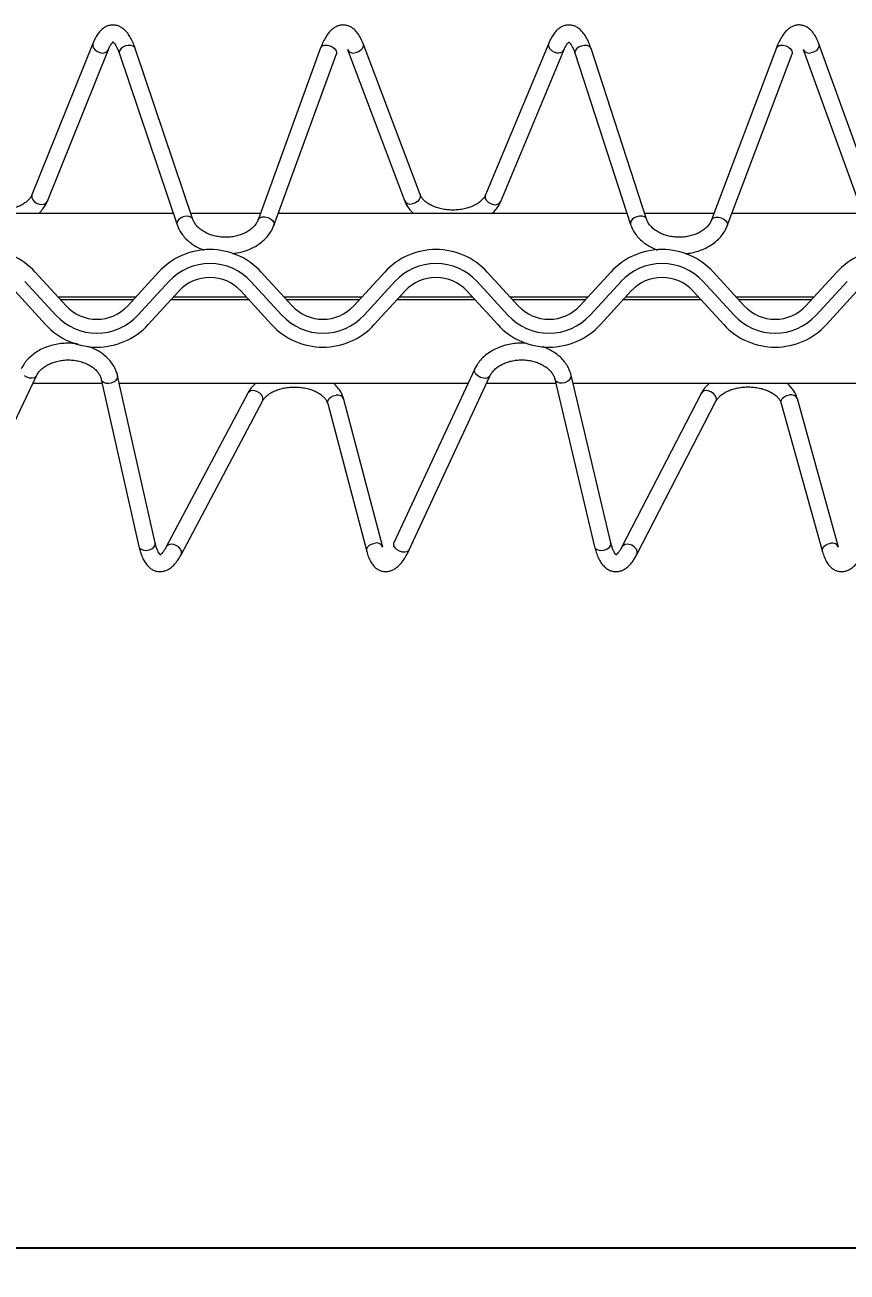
# Model space of a CAD drawing. Header units: millimetres. Extents: x 8743 to 322652, y 10189 to 229505.
# Drawn here: x 223115 to 231647, y 156994 to 169935 of the extents above; entities that cross this region are included whole.
import ezdxf

# ---------------------------------------------------------------- set-up
doc = ezdxf.new("R2010")
doc.units = ezdxf.units.MM
doc.header["$LTSCALE"] = 300
doc.header["$MEASUREMENT"] = 0
doc.header["$PDSIZE"] = -5
doc.layers.get('0').update_dxf_attribs({"color": 8, "linetype": 'CONTINUOUS'})
doc.layers.get('Defpoints').update_dxf_attribs({"color": 8, "linetype": 'CONTINUOUS'})
doc.layers.add('AZ-DIML', color=8, linetype='CONTINUOUS')
doc.styles.add('HY울릉도L', font='H2WULL_0.TTF')
doc.dimstyles.new('NDIM', dxfattribs={"dimscale": 150, "dimtxt": 3, "dimasz": 1.5, "dimexe": 3, "dimexo": 2, "dimgap": 1, "dimtad": 1, "dimdec": 0, "dimdsep": 46, "dimlunit": 6, "dimtxsty": 'HY울릉도L', "dimblk1": '_RXDOT', "dimblk2": '_RXDOT', "dimsah": 1, "dimcen": 3, "dimdle": 3, "dimclrd": 256, "dimclre": 256, "dimclrt": 3, "dimadec": 0, "dimazin": 0, "dimtfac": 1, "dimtdec": 4, "dimtix": 1, "dimtmove": 2, "dimatfit": 3, "dimldrblk": '_RXDOT', "dimfxl": 1, "dimtolj": 1, "dimtzin": 0, "dimarcsym": 0})

# ---------------------------------------------------------------- blocks, each defined once
blk = doc.blocks.new('*D406')
at = {"layer": 'AZ-DIML', "lineweight": -2}
for p, q in [((205681, 166205), (205681, 157229)), ((280752, 166205), (280752, 157229)), ((207181, 157244), (279252, 157244))]:
    blk.add_line(p, q, dxfattribs=at)
at = {"layer": 'AZ-DIML'}
for points in [[(207181, 157494), (207181, 156994), (205681, 157244)], [(279252, 156994), (279252, 157494), (280752, 157244)]]:
    blk.add_solid(points, dxfattribs=at)
at = {"layer": 'Defpoints', "color": 0}
for p in [(205681, 166215), (280752, 166215), (280752, 157244)]:
    blk.add_point(p, dxfattribs=at)
at = {"layer": 'AZ-DIML', "color": 3, "insert": (243216, 158066), "char_height": 1500, "attachment_point": 5, "style": 'HY울릉도L'}
blk.add_mtext('\\A1;2590', dxfattribs=at)
blk = doc.blocks.new('_RXDOT')
at = {"color": 0, "linetype": 'ByBlock'}
blk.add_line((-1, 0), (2, 0), dxfattribs=at)
at = {"color": 0, "linetype": 'ByBlock', "const_width": 0.5}
blk.add_lwpolyline([(-0.25, 0, 1), (0.25, 0, 1)], format="xyb", close=True, dxfattribs=at)

msp = doc.modelspace()

# ---------------------------------------------------------------- linework, layer by layer
at = {"color": 7, "linetype": 'Continuous', "lineweight": 15}
for p, q in [((223820.6, 169744), (223187.9, 168172)), ((223348.9, 168107.2), (223981.7, 169679.2)), ((224859.2, 167917.6), (224260, 169691.6)), ((226183.6, 169695.7), (225535, 167913.7)), ((226461.9, 169679.7), (227053.4, 168113.3)), ((227215.8, 168174.6), (226624.4, 169741.1)), ((228550.5, 169745.7), (227894.1, 168170.7)), ((228054.4, 168103.9), (228710.7, 169678.9)), ((229565.4, 167919.5), (228989.7, 169689.8)), ((230913.4, 169697.4), (230241.2, 167912.1)), ((231191, 169679.9), (231759, 168116.9)), ((231922.1, 168176.2), (231354.1, 169739.2)), ((224095.5, 169636.1), (224694.7, 167862)), ((225698.2, 167854.4), (226346.8, 169636.3)), ((228824.6, 169636.1), (229400.3, 167865.9)), ((230403.7, 167850.9), (231075.9, 169636.3)), ((221035.6, 167980.2), (224654.8, 167980.2)), ((224838, 167980.2), (225559.3, 167980.2)), ((225744, 167980.2), (229363.1, 167980.2)), ((229545.7, 167980.2), (230266.9, 167980.2)), ((230452.4, 167980.2), (234071.4, 167980.2)), ((223221.8, 167370.2), (223542.6, 167021.1)), ((224181.7, 167021.1), (224502.5, 167370.2)), ((225567.7, 167370.2), (225888.5, 167021.1)), ((226527.7, 167021.1), (226848.5, 167370.2)), ((227913.7, 167370.2), (228234.5, 167021.1)), ((228873.6, 167021.1), (229194.4, 167370.2)), ((230259.6, 167370.2), (230580.5, 167021.1)), ((231219.6, 167021.1), (231540.4, 167370.2)), ((223436.1, 166923.2), (223115.2, 167272.3)), ((224609, 167272.3), (224288.2, 166923.2)), ((225782, 166923.2), (225461.2, 167272.3)), ((226955, 167272.3), (226634.2, 166923.2)), ((228128, 166923.2), (227807.2, 167272.3)), ((229301, 167272.3), (228980.1, 166923.2)), ((230473.9, 166923.2), (230153.1, 167272.3)), ((231646.9, 167272.3), (231326.1, 166923.2)), ((223329.5, 166825.3), (223008.7, 167174.4)), ((223458.8, 167112.2), (224265.5, 167112.2)), ((224238.9, 167083.3), (223485.4, 167083.3)), ((224715.6, 167174.4), (224394.7, 166825.3)), ((225438.4, 167083.3), (224631.8, 167083.3)), ((224658.4, 167112.2), (225411.8, 167112.2)), ((225675.5, 166825.3), (225354.7, 167174.4)), ((225804.8, 167112.2), (226611.4, 167112.2)), ((226584.8, 167083.3), (225831.4, 167083.3)), ((227061.5, 167174.4), (226740.7, 166825.3)), ((227784.4, 167083.3), (226977.8, 167083.3)), ((227004.4, 167112.2), (227757.8, 167112.2)), ((228021.5, 166825.3), (227700.6, 167174.4)), ((228150.8, 167112.2), (228957.4, 167112.2)), ((228930.8, 167083.3), (228177.3, 167083.3)), ((229407.5, 167174.4), (229086.7, 166825.3)), ((230130.3, 167083.3), (229323.7, 167083.3)), ((229350.3, 167112.2), (230103.8, 167112.2)), ((230367.4, 166825.3), (230046.6, 167174.4)), ((230496.7, 167112.2), (231303.3, 167112.2)), ((231276.7, 167083.3), (230523.3, 167083.3)), ((231753.4, 167174.4), (231432.6, 166825.3)), ((222372.8, 164486.2), (223234, 166292.9)), ((224467.3, 164560.9), (224077.2, 166294.4)), ((227782.7, 166365.2), (226945.1, 164560.6)), ((227102.6, 164487.5), (227940.2, 166292.1)), ((229196.4, 164560.6), (228783.3, 166299.3)), ((223917.1, 166215.3), (223197, 166215.3)), ((223907.9, 166256.3), (224298, 164522.7)), ((227713.1, 166215.3), (224095, 166215.3)), ((228624.8, 166215.3), (227904.5, 166215.3)), ((228614.4, 166259.2), (229027.5, 164520.4)), ((232421.6, 166215.3), (228803.3, 166215.3)), ((225427.1, 166113.8), (224581.8, 164519.2)), ((224735.2, 164437.9), (225580.5, 166032.5)), ((226830.4, 164515.3), (226425, 166050)), ((230132.5, 166111.5), (229310.8, 164518.8)), ((229465.1, 164439.2), (230286.7, 166031.9)), ((231559.4, 164515.3), (231131, 166054.5)), ((226257.2, 166005.7), (226662.6, 164471)), ((230963.8, 166007.9), (231392.2, 164468.7))]:
    msp.add_line(p, q, dxfattribs=at)
at = {"color": 8, "linetype": 'Continuous', "lineweight": 15}
for p, q in [((223820.6, 169744), (223818.3, 169736.4)), ((223818.3, 169736.4), (223818.8, 169713.6)), ((223818.8, 169713.6), (223829.2, 169690.6)), ((223829.2, 169690.6), (223848.2, 169670.2)), ((223848.2, 169670.2), (223873.7, 169654.7)), ((223873.7, 169654.7), (223902.5, 169646.1)), ((224097.3, 169665.6), (224093.7, 169645)), ((224110.5, 169686), (224097.3, 169665.6)), ((224131.9, 169703.7), (224110.5, 169686)), ((224158.8, 169716.6), (224131.9, 169703.7)), ((224188, 169723.2), (224158.8, 169716.6)), ((224215.9, 169722.6), (224188, 169723.2)), ((224239.3, 169714.9), (224215.9, 169722.6)), ((224255.2, 169701), (224239.3, 169714.9)), ((224260, 169691.6), (224255.2, 169701)), ((226183.6, 169695.7), (226188.1, 169704.3)), ((226188.1, 169704.3), (226204, 169717.9)), ((226204, 169717.9), (226227.2, 169725.2)), ((226227.2, 169725.2), (226255, 169725.5)), ((226255, 169725.5), (226284.1, 169718.5)), ((226284.1, 169718.5), (226310.9, 169705.2)), ((226310.9, 169705.2), (226332.1, 169687.2)), ((226332.1, 169687.2), (226345.3, 169666.7)), ((226345.3, 169666.7), (226348.8, 169646)), ((226570.5, 169653.1), (226541.6, 169644.9)), ((226596.1, 169668.3), (226570.5, 169653.1)), ((226615.3, 169688.6), (226596.1, 169668.3)), ((226625.8, 169711.4), (226615.3, 169688.6)), ((226624.4, 169741.1), (226626.4, 169734.2)), ((226626.4, 169734.2), (226625.8, 169711.4)), ((228550.5, 169745.7), (228547.9, 169737.4)), ((228547.9, 169737.4), (228548.4, 169714.7)), ((228548.4, 169714.7), (228558.9, 169691.6)), ((228558.9, 169691.6), (228578, 169671.1)), ((228578, 169671.1), (228603.4, 169655.5)), ((228603.4, 169655.5), (228632.1, 169646.8)), ((228826.4, 169665), (228822.9, 169644.5)), ((228839.6, 169685.3), (228826.4, 169665)), ((228861, 169702.9), (228839.6, 169685.3)), ((228887.9, 169715.7), (228861, 169702.9)), ((228917.2, 169722.1), (228887.9, 169715.7)), ((228945.2, 169721.4), (228917.2, 169722.1)), ((228968.7, 169713.6), (228945.2, 169721.4)), ((228984.7, 169699.7), (228968.7, 169713.6)), ((228989.7, 169689.8), (228984.7, 169699.7)), ((230913.4, 169697.4), (230917.8, 169705.7)), ((230917.8, 169705.7), (230933.7, 169719.2)), ((230933.7, 169719.2), (230956.9, 169726.3)), ((230956.9, 169726.3), (230984.7, 169726.3)), ((230984.7, 169726.3), (231013.7, 169719.1)), ((231013.7, 169719.1), (231040.4, 169705.6)), ((231040.4, 169705.6), (231061.5, 169687.5)), ((231061.5, 169687.5), (231074.6, 169666.8)), ((231074.6, 169666.8), (231078.1, 169646.2)), ((231299.8, 169652), (231270.8, 169644)), ((231325.4, 169667), (231299.8, 169652)), ((231344.8, 169687.1), (231325.4, 169667)), ((231355.4, 169709.9), (231344.8, 169687.1)), ((231354.1, 169739.2), (231356, 169732.7)), ((231356, 169732.7), (231355.4, 169709.9)), ((224093.7, 169645), (224095.5, 169636.1)), ((226348.8, 169646), (226346.8, 169636.3)), ((228822.9, 169644.5), (228824.6, 169636.1)), ((231078.1, 169646.2), (231075.9, 169636.3)), ((223187.9, 168172), (223185.6, 168164.4)), ((223185.6, 168164.4), (223186, 168141.7)), ((223186, 168141.7), (223196.4, 168118.7)), ((223196.4, 168118.7), (223215.5, 168098.2)), ((227187.5, 168101.9), (227161.9, 168086.7)), ((227206.8, 168122.1), (227187.5, 168101.9)), ((227217.3, 168145), (227206.8, 168122.1)), ((227215.8, 168174.6), (227217.8, 168167.8)), ((227217.8, 168167.8), (227217.3, 168145)), ((227894.1, 168170.7), (227891.6, 168162.4)), ((227891.6, 168162.4), (227892.1, 168139.6)), ((227892.1, 168139.6), (227902.6, 168116.6)), ((227902.6, 168116.6), (227921.6, 168096)), ((223215.5, 168098.2), (223241, 168082.7)), ((223241, 168082.7), (223269.7, 168074.1)), ((227161.9, 168086.7), (227133, 168078.4)), ((227921.6, 168096), (227947.1, 168080.5)), ((227947.1, 168080.5), (227975.8, 168071.7)), ((224696.4, 167891.5), (224692.9, 167870.9)), ((224692.9, 167870.9), (224694.7, 167862)), ((224709.7, 167911.9), (224696.4, 167891.5)), ((224731, 167929.6), (224709.7, 167911.9)), ((224757.9, 167942.5), (224731, 167929.6)), ((224787.1, 167949.1), (224757.9, 167942.5)), ((224815.1, 167948.5), (224787.1, 167949.1)), ((224838.5, 167940.8), (224815.1, 167948.5)), ((224854.4, 167927), (224838.5, 167940.8)), ((224859, 167918), (224854.4, 167927)), ((225535.2, 167914.1), (225539.5, 167922.3)), ((225539.5, 167922.3), (225555.4, 167935.9)), ((225555.4, 167935.9), (225578.6, 167943.3)), ((225578.6, 167943.3), (225606.5, 167943.5)), ((225606.5, 167943.5), (225635.5, 167936.5)), ((225635.5, 167936.5), (225662.3, 167923.3)), ((225662.3, 167923.3), (225683.5, 167905.2)), ((225683.5, 167905.2), (225696.7, 167884.7)), ((225696.7, 167884.7), (225700.3, 167864)), ((225700.3, 167864), (225698.2, 167854.3)), ((229402.1, 167894.8), (229398.6, 167874.2)), ((229398.6, 167874.2), (229400.3, 167865.9)), ((229415.3, 167915.1), (229402.1, 167894.8)), ((229436.7, 167932.7), (229415.3, 167915.1)), ((229463.6, 167945.5), (229436.7, 167932.7)), ((229492.9, 167951.9), (229463.6, 167945.5)), ((229520.9, 167951.2), (229492.9, 167951.9)), ((229544.4, 167943.4), (229520.9, 167951.2)), ((229560.4, 167929.5), (229544.4, 167943.4)), ((229565.3, 167920), (229560.4, 167929.5)), ((230241.4, 167912.5), (230245.6, 167920.3)), ((230245.6, 167920.3), (230261.5, 167933.8)), ((230261.5, 167933.8), (230284.8, 167941)), ((230284.8, 167941), (230312.5, 167941)), ((230312.5, 167941), (230341.5, 167933.8)), ((230341.5, 167933.8), (230368.2, 167920.3)), ((230368.2, 167920.3), (230389.4, 167902.1)), ((230389.4, 167902.1), (230402.4, 167881.4)), ((230402.4, 167881.4), (230405.9, 167860.8)), ((230405.9, 167860.8), (230403.7, 167850.9)), ((223135.2, 166279.7), (223109.3, 166294.9)), ((223233.8, 166292.6), (223230.1, 166286.6)), ((224075, 166270.2), (224077.9, 166290.6)), ((224077.9, 166290.6), (224077.2, 166294.4)), ((227779.6, 166354.1), (227782.7, 166365.2)), ((227782.5, 166333.4), (227779.6, 166354.1)), ((227794.8, 166312.1), (227782.5, 166333.4)), ((227815.2, 166292.8), (227794.8, 166312.1)), ((227841.2, 166277.9), (227815.2, 166292.8)), ((227940, 166291.8), (227936.2, 166285.6)), ((228781.2, 166274.4), (228784.1, 166294.8)), ((228784.1, 166294.8), (228783.3, 166299.3)), ((223163.5, 166270.6), (223135.2, 166279.7)), ((223190.9, 166268.8), (223163.5, 166270.6)), ((223214, 166274.3), (223190.9, 166268.8)), ((223230.1, 166286.6), (223214, 166274.3)), ((223907.9, 166255.9), (223914.6, 166241.7)), ((223914.6, 166241.7), (223931.4, 166227.3)), ((223931.4, 166227.3), (223955.6, 166218.6)), ((223955.6, 166218.6), (223984.2, 166216.8)), ((223984.2, 166216.8), (224013.9, 166222.1)), ((224013.9, 166222.1), (224041, 166233.8)), ((224041, 166233.8), (224062.2, 166250.5)), ((224062.2, 166250.5), (224075, 166270.2)), ((227869.6, 166269), (227841.2, 166277.9)), ((227897, 166267.4), (227869.6, 166269)), ((227920.1, 166273.1), (227897, 166267.4)), ((227936.2, 166285.6), (227920.1, 166273.1)), ((228614.5, 166258.7), (228621, 166245.1)), ((228621, 166245.1), (228637.7, 166230.8)), ((228637.7, 166230.8), (228661.8, 166222.2)), ((228661.8, 166222.2), (228690.4, 166220.6)), ((228690.4, 166220.6), (228720, 166226)), ((228720, 166226), (228747, 166237.8)), ((228747, 166237.8), (228768.3, 166254.6)), ((228768.3, 166254.6), (228781.2, 166274.4)), ((225528.8, 166129.5), (225500.6, 166139.1)), ((225554, 166113.2), (225528.8, 166129.5)), ((225573.1, 166092), (225554, 166113.2)), ((225583.9, 166068.5), (225573.1, 166092)), ((225580.5, 166032.5), (225585, 166045.6)), ((225585, 166045.6), (225583.9, 166068.5)), ((226256.3, 166009.3), (226257.5, 166032.1)), ((226257.5, 166032.1), (226268.7, 166054.4)), ((226268.7, 166054.4), (226288.7, 166073.4)), ((226288.7, 166073.4), (226315, 166087)), ((226315, 166087), (226344.4, 166093.5)), ((230234.9, 166128.1), (230206.6, 166137.6)), ((230260.1, 166111.8), (230234.9, 166128.1)), ((230279.2, 166090.7), (230260.1, 166111.8)), ((230290, 166067.3), (230279.2, 166090.7)), ((230286.7, 166031.9), (230291, 166044.4)), ((230291, 166044.4), (230290, 166067.3)), ((230962.8, 166012), (230963.9, 166034.7)), ((230963.9, 166034.7), (230975, 166057.1)), ((230975, 166057.1), (230994.9, 166076.3)), ((230994.9, 166076.3), (231021.1, 166090.1)), ((231021.1, 166090.1), (231050.5, 166096.8)), ((226257.2, 166005.7), (226256.3, 166009.3)), ((230963.8, 166007.9), (230962.8, 166012)), ((224298, 164522.7), (224304.7, 164508.1)), ((224304.7, 164508.1), (224321.5, 164493.7)), ((224321.5, 164493.7), (224345.7, 164485)), ((224345.7, 164485), (224374.4, 164483.2)), ((224374.4, 164483.2), (224404, 164488.5)), ((224404, 164488.5), (224431.1, 164500.2)), ((224431.1, 164500.2), (224452.3, 164516.9)), ((224452.3, 164516.9), (224465.1, 164536.6)), ((224465.1, 164536.6), (224468, 164557)), ((224468, 164557), (224467.3, 164560.9)), ((224683.5, 164535), (224655.3, 164544.5)), ((224708.7, 164518.6), (224683.5, 164535)), ((224727.8, 164497.4), (224708.7, 164518.6)), ((224738.6, 164474), (224727.8, 164497.4)), ((226661.8, 164474.6), (226662.9, 164497.4)), ((226662.9, 164497.4), (226674.2, 164519.6)), ((226674.2, 164519.6), (226694.1, 164538.7)), ((226694.1, 164538.7), (226720.4, 164552.3)), ((226720.4, 164552.3), (226749.8, 164558.7)), ((226942, 164549.5), (226945.1, 164560.6)), ((226944.9, 164528.8), (226942, 164549.5)), ((226957.2, 164507.5), (226944.9, 164528.8)), ((226977.6, 164488.2), (226957.2, 164507.5)), ((227003.6, 164473.3), (226977.6, 164488.2)), ((227098.6, 164481), (227082.5, 164468.5)), ((227102.6, 164487.5), (227098.6, 164481)), ((229027.5, 164520.4), (229034, 164506.4)), ((229034, 164506.4), (229050.7, 164492.1)), ((229050.7, 164492.1), (229074.8, 164483.5)), ((229074.8, 164483.5), (229103.4, 164481.9)), ((229103.4, 164481.9), (229133, 164487.3)), ((229133, 164487.3), (229160.1, 164499.1)), ((229160.1, 164499.1), (229181.3, 164515.9)), ((229181.3, 164515.9), (229194.2, 164535.7)), ((229194.2, 164535.7), (229197.1, 164556.1)), ((229197.1, 164556.1), (229196.4, 164560.6)), ((229413.2, 164535.5), (229385, 164544.9)), ((229438.4, 164519.2), (229413.2, 164535.5)), ((229457.6, 164498.1), (229438.4, 164519.2)), ((229468.3, 164474.7), (229457.6, 164498.1)), ((231391.2, 164472.8), (231392.3, 164495.6)), ((231392.3, 164495.6), (231403.5, 164517.9)), ((231403.5, 164517.9), (231423.3, 164537.2)), ((231423.3, 164537.2), (231449.5, 164550.9)), ((231449.5, 164550.9), (231478.9, 164557.6)), ((224735.2, 164438), (224739.7, 164451)), ((224739.7, 164451), (224738.6, 164474)), ((226662.6, 164470.9), (226661.8, 164474.6)), ((227032, 164464.4), (227003.6, 164473.3)), ((227059.4, 164462.8), (227032, 164464.4)), ((227082.5, 164468.5), (227059.4, 164462.8)), ((229465.1, 164439.3), (229469.3, 164451.8)), ((229469.3, 164451.8), (229468.3, 164474.7)), ((231392.2, 164468.7), (231391.2, 164472.8))]:
    msp.add_line(p, q, dxfattribs=at)
for centre, radius, start, end in [((223921.6, 169711.7), 68.4, 253.79236, 331.52926), ((226523.3, 169711.5), 69.1, 207.66429, 285.39305), ((228651.4, 169711.9), 67.9, 253.52649, 330.95783), ((231252.9, 169711.1), 69.4, 207.00249, 284.89439), ((223288.8, 168139.7), 68.4, 253.78439, 331.56648), ((227114.7, 168144.9), 69, 207.30408, 285.42253), ((227995, 168136.8), 67.8, 253.51937, 330.99571), ((225480.3, 166078.7), 63.7, 71.41561, 146.57538), ((226358.6, 166023.4), 71.5, 21.86635, 101.49236), ((230186.4, 166076.6), 64.3, 71.67909, 147.10693), ((231065.3, 166027.1), 71.2, 22.55691, 101.97836), ((224635, 164484), 63.8, 71.44019, 146.30336), ((226764.1, 164488.6), 71.6, 22.2385, 101.45804), ((229364.8, 164483.9), 64.3, 71.70041, 146.83313), ((231493.7, 164487.9), 71.3, 22.93101, 101.94316)]:
    msp.add_arc(centre, radius, start, end, dxfattribs=at)
at = {"color": 7, "linetype": 'Continuous', "lineweight": 15}
for centre, radius, start, end in [((222689.2, 166880.8), 723.3, 42.58222, 137.41778), ((225035.1, 166880.8), 723.3, 42.58222, 137.41778), ((227381.1, 166880.8), 723.3, 42.58222, 137.41778), ((229727, 166880.8), 723.3, 42.58222, 137.41778), ((232073, 166880.8), 723.3, 42.58222, 137.41778), ((225035.1, 166880.8), 578.7, 42.58222, 137.41778), ((227381.1, 166880.8), 578.7, 42.58222, 137.41778), ((229727, 166880.8), 578.7, 42.58222, 137.41778), ((225035.1, 166880.8), 434, 42.58222, 137.41778), ((227381.1, 166880.8), 434, 42.58222, 137.41778), ((229727, 166880.8), 434, 42.58222, 137.41778), ((223862.1, 167314.8), 434, 222.58222, 317.41778), ((226208.1, 167314.8), 434, 222.58222, 317.41778), ((228554.1, 167314.8), 434, 222.58222, 317.41778), ((230900, 167314.8), 434, 222.58222, 317.41778), ((223862.1, 167314.8), 723.3, 222.58222, 317.41778), ((223862.1, 167314.8), 578.7, 222.58222, 317.41778), ((226208.1, 167314.8), 723.3, 222.58222, 317.41778), ((226208.1, 167314.8), 578.7, 222.58222, 317.41778), ((228554.1, 167314.8), 723.3, 222.58222, 317.41778), ((228554.1, 167314.8), 578.7, 222.58222, 317.41778), ((230900, 167314.8), 723.3, 222.58222, 317.41778), ((230900, 167314.8), 578.7, 222.58222, 317.41778)]:
    msp.add_arc(centre, radius, start, end, dxfattribs=at)
for points, knots in [([(224260, 169691.6), (224256.4, 169701.9), (224245.8, 169732.2), (224225.6, 169778.3), (224197.9, 169827.4), (224167.4, 169867.4), (224134.7, 169897.6), (224101.4, 169918.5), (224066.3, 169931.2), (224029.3, 169935.8), (223992.1, 169931.5), (223956.7, 169918.5), (223924.6, 169898.3), (223894.8, 169870.9), (223866.8, 169835.2), (223841.8, 169793.1), (223827.4, 169759.8), (223820.6, 169744)], [0, 0, 0, 0, 0.0411187, 0.1218664, 0.204211, 0.2886647, 0.3579466, 0.4204394, 0.4787303, 0.5352004, 0.5949157, 0.653616, 0.7138324, 0.7785969, 0.8503013, 0.9289816, 1, 1, 1, 1]), ([(226624.4, 169741.1), (226620.6, 169750.5), (226609.6, 169778.6), (226588, 169820.7), (226559.4, 169862), (226528.1, 169893.5), (226495.8, 169915.6), (226461.3, 169929.8), (226424.6, 169935.8), (226387.2, 169933), (226351.4, 169921.5), (226318.3, 169902.7), (226287.2, 169876.4), (226257.4, 169842), (226229.1, 169798.3), (226204.3, 169749.2), (226190.1, 169712.4), (226183.6, 169695.7)], [0, 0, 0, 0, 0.0415214, 0.1243167, 0.2088691, 0.277812, 0.3400879, 0.3982824, 0.4547624, 0.5144328, 0.5731825, 0.6335926, 0.6986706, 0.7707501, 0.8497027, 0.9318499, 1, 1, 1, 1]), ([(228989.7, 169689.8), (228986.2, 169700), (228975.9, 169730.4), (228956.3, 169776.7), (228929.1, 169826.1), (228899, 169866.3), (228866.6, 169896.8), (228833.5, 169917.9), (228798.5, 169930.9), (228761.5, 169935.8), (228724.3, 169931.8), (228688.7, 169919.1), (228656.3, 169899.2), (228626.2, 169872), (228597.7, 169836.5), (228572.2, 169794.5), (228557.4, 169761.4), (228550.5, 169745.7)], [0, 0, 0, 0, 0.0411225, 0.1218927, 0.204259, 0.2887154, 0.3578229, 0.4202208, 0.4784781, 0.5349705, 0.5946816, 0.6534275, 0.7137532, 0.7786782, 0.8505517, 0.9293271, 1, 1, 1, 1]), ([(231354.1, 169739.2), (231350.6, 169748.6), (231339.8, 169776.8), (231318.9, 169819.1), (231290.7, 169860.6), (231259.8, 169892.4), (231227.8, 169914.8), (231192.4, 169929.8), (231154.2, 169936), (231115.7, 169932.4), (231080.1, 169920.4), (231047.1, 169901.2), (231015.9, 169874.4), (230985.9, 169839.2), (230957.3, 169794.9), (230933, 169747), (230919.2, 169712.1), (230913.4, 169697.4)], [0, 0, 0, 0, 0.0415184, 0.1243454, 0.208935, 0.2777013, 0.3398175, 0.3978946, 0.4605553, 0.5200301, 0.578737, 0.639486, 0.7052617, 0.7782334, 0.8578291, 0.9399698, 1, 1, 1, 1]), ([(223981.7, 169679.2), (223984.5, 169685.9), (223992.3, 169704.6), (224005.3, 169728.8), (224019.6, 169749.1), (224026, 169755.2), (224029.1, 169758.1)], [0, 0, 0, 0, 0.160997, 0.4490689, 0.7289792, 1, 1, 1, 1]), ([(224025, 169761.2), (224024.8, 169761.2), (224024, 169761.5), (224029.3, 169758.7), (224039.7, 169748.3), (224053.8, 169729.3), (224069.1, 169702), (224083.4, 169670.4), (224091.9, 169646.2), (224095.5, 169636.1)], [0, 0, 0, 0, 0.0522597, 0.207801, 0.3715663, 0.5345791, 0.7017558, 0.8748549, 1, 1, 1, 1]), ([(228710.7, 169678.9), (228713.6, 169685.6), (228721.7, 169704.3), (228735, 169728.5), (228749.7, 169748.9), (228756.2, 169755), (228759.4, 169757.9)], [0, 0, 0, 0, 0.16089662, 0.44895851, 0.72891351, 1, 1, 1, 1]), ([(228755.9, 169761.2), (228755.7, 169761.3), (228754.9, 169761.5), (228760.2, 169758.6), (228770.6, 169748), (228784.5, 169728.7), (228799.5, 169701.1), (228813.2, 169669.6), (228821.3, 169645.8), (228824.6, 169636.1)], [0, 0, 0, 0, 0.05523328, 0.21119267, 0.37541832, 0.53888911, 0.70650748, 0.88002327, 1, 1, 1, 1]), ([(223187.9, 168172), (223186, 168167.8), (223180.6, 168155.3), (223165.8, 168133.2), (223140.3, 168106.4), (223106.4, 168080.9), (223065.9, 168058.4), (223019.7, 168039.8), (222968.9, 168025.7), (222914.7, 168016.6), (222858.7, 168012.9), (222802.3, 168014.7), (222747.3, 168022), (222695.1, 168034.4), (222647.3, 168051.6), (222605.1, 168072.6), (222569.5, 168096.5), (222541.4, 168122.3), (222520.9, 168148.4), (222513.2, 168165), (222509.5, 168173.1)], [0, 0, 0, 0, 0.0283257, 0.084272, 0.1438579, 0.2016625, 0.2589101, 0.316106, 0.3734628, 0.4310285, 0.4887577, 0.5465568, 0.6042957, 0.6618092, 0.7190196, 0.7758502, 0.832362, 0.8887685, 0.9454682, 1, 1, 1, 1]), ([(223257.1, 167980.2), (223259.8, 167982.4), (223278.1, 167997.2), (223305, 168029.4), (223332.6, 168070.1), (223344.5, 168097.1), (223348.9, 168107.2)], [0, 0, 0, 0, 0.061065, 0.425555, 0.7847872, 1, 1, 1, 1]), ([(227053.4, 168113.3), (227057.5, 168103.5), (227068.1, 168077.6), (227092.9, 168038.4), (227120.8, 168003.7), (227141.6, 167985.8), (227148.2, 167980.2)], [0, 0, 0, 0, 0.19903774, 0.52249014, 0.85045421, 1, 1, 1, 1]), ([(227894.1, 168170.7), (227892.2, 168166.5), (227886.6, 168154), (227871.5, 168131.8), (227845.6, 168105.1), (227811.3, 168079.7), (227770.5, 168057.5), (227724.1, 168039.1), (227673, 168025.2), (227618.7, 168016.3), (227562.7, 168012.9), (227506.3, 168015), (227451.4, 168022.6), (227399.4, 168035.3), (227351.8, 168052.6), (227309.9, 168073.8), (227274.7, 168097.9), (227247, 168123.7), (227226.8, 168149.9), (227219.4, 168166.5), (227215.8, 168174.6)], [0, 0, 0, 0, 0.0283304, 0.0841419, 0.1435819, 0.2013316, 0.2585667, 0.3157666, 0.3731299, 0.4307068, 0.4884448, 0.5462413, 0.6039622, 0.6614665, 0.7186521, 0.7754657, 0.8319631, 0.8883699, 0.9451035, 1, 1, 1, 1]), ([(227964.2, 167980.2), (227965.7, 167981.4), (227983.1, 167995.2), (228009.2, 168026.3), (228037.6, 168066.8), (228049.8, 168093.7), (228054.4, 168103.9)], [0, 0, 0, 0, 0.0350505, 0.4089137, 0.7776212, 1, 1, 1, 1]), ([(224694.7, 167862), (224698.6, 167851.5), (224709, 167823.4), (224733, 167780.1), (224768.2, 167733.6), (224811, 167691.1), (224860.8, 167653.6), (224914.3, 167622.1), (224953, 167606.5), (224971.3, 167599.1)], [0, 0, 0, 0, 0.0908939, 0.2417543, 0.3937048, 0.5474804, 0.7029437, 0.859708, 1, 1, 1, 1]), ([(225535, 167913.7), (225532.9, 167908.4), (225526.2, 167891.3), (225508.8, 167863), (225479.5, 167830.3), (225443, 167801.1), (225400.3, 167776.2), (225352.4, 167756.2), (225300.4, 167741.7), (225245.7, 167733.2), (225189.6, 167730.9), (225133.9, 167735), (225079.9, 167745.2), (225029.2, 167761.3), (224983.2, 167782.5), (224942.9, 167808.1), (224909.2, 167837.1), (224882.9, 167868.6), (224867.2, 167895.8), (224861.2, 167912.2), (224859.2, 167917.6)], [0, 0, 0, 0, 0.0284281, 0.0915891, 0.1527654, 0.2123389, 0.2711579, 0.3296945, 0.3881483, 0.4465927, 0.5050501, 0.5634745, 0.6218084, 0.6799809, 0.7379955, 0.7959055, 0.8538303, 0.9120833, 0.9712419, 1, 1, 1, 1]), ([(225269.7, 167563), (225285.6, 167564.7), (225324.6, 167569.1), (225384.5, 167584.2), (225448.2, 167606.9), (225507.6, 167636.6), (225561.6, 167672.4), (225609.1, 167713.9), (225649, 167760.4), (225679, 167807.5), (225692.3, 167839.9), (225698.2, 167854.4)], [0, 0, 0, 0, 0.0816261, 0.1996079, 0.3178004, 0.4361886, 0.5546086, 0.6727929, 0.7903106, 0.906707, 1, 1, 1, 1]), ([(229400.3, 167865.9), (229404.1, 167855.3), (229414.2, 167827.2), (229437.7, 167783.7), (229472.3, 167736.9), (229514.6, 167694.1), (229563.9, 167656.2), (229618.3, 167623.6), (229658.3, 167607.2), (229678, 167599.1)], [0, 0, 0, 0, 0.0899948, 0.2392079, 0.3894774, 0.5415543, 0.6953159, 0.8503959, 1, 1, 1, 1]), ([(230241.2, 167912.1), (230239, 167906.8), (230232.1, 167889.7), (230214.3, 167861.4), (230184.7, 167828.9), (230147.9, 167799.9), (230104.9, 167775.2), (230056.8, 167755.5), (230004.6, 167741.3), (229949.7, 167733.1), (229893.7, 167731.1), (229838, 167735.5), (229784.2, 167746.1), (229733.7, 167762.4), (229687.9, 167783.8), (229647.9, 167809.6), (229614.6, 167838.8), (229588.7, 167870.4), (229573.3, 167897.6), (229567.3, 167914.1), (229565.4, 167919.5)], [0, 0, 0, 0, 0.0284321, 0.0914365, 0.1525025, 0.2120198, 0.2708141, 0.329343, 0.3877895, 0.4462367, 0.5046873, 0.5631067, 0.6214286, 0.6795951, 0.7375979, 0.7955007, 0.8534311, 0.9117101, 0.9709316, 1, 1, 1, 1]), ([(229966, 167561.9), (229983.9, 167563.7), (230024.8, 167567.9), (230086.7, 167582.9), (230150.7, 167605.2), (230210.5, 167634.4), (230264.9, 167669.9), (230312.9, 167711), (230353.3, 167757.1), (230383.9, 167804.1), (230397.6, 167836.5), (230403.7, 167850.9)], [0, 0, 0, 0, 0.0905158, 0.207274, 0.3242329, 0.4413949, 0.5585987, 0.6755893, 0.79196, 0.9072478, 1, 1, 1, 1]), ([(223661.4, 166624.4), (223650.1, 166626.2), (223616.2, 166631.8), (223558.2, 166633.3), (223488.8, 166629.3), (223420.5, 166617.8), (223354.7, 166599.3), (223292.4, 166573.9), (223234.7, 166542), (223182.9, 166504.1), (223138.1, 166460.7), (223102.3, 166415), (223085.1, 166382.6), (223077.2, 166367.6)], [0, 0, 0, 0, 0.0477128, 0.1441052, 0.2405903, 0.3372074, 0.4339755, 0.5309158, 0.6279843, 0.7250102, 0.8217274, 0.9177699, 1, 1, 1, 1]), ([(224077.2, 166294.4), (224074.4, 166305.3), (224067.1, 166334), (224047.7, 166378.9), (224017.7, 166427.6), (223979.7, 166472.7), (223934.3, 166513.6), (223882.2, 166549.2), (223829.3, 166577.6), (223792.3, 166590.8), (223776.2, 166596.6)], [0, 0, 0, 0, 0.0804713, 0.212863, 0.3460274, 0.4806995, 0.6169697, 0.7546199, 0.8932896, 1, 1, 1, 1]), ([(228326.4, 166630.9), (228304.4, 166632.1), (228259.2, 166634.7), (228190.8, 166629.5), (228122.7, 166617.7), (228057, 166598.6), (227995, 166572.7), (227937.8, 166540.4), (227886.4, 166502), (227842.2, 166458.3), (227807, 166412.5), (227790.3, 166380.1), (227782.7, 166365.2)], [0, 0, 0, 0, 0.0971664, 0.1990707, 0.3011106, 0.4033184, 0.5057072, 0.6082226, 0.7106744, 0.8127785, 0.9141369, 1, 1, 1, 1]), ([(228783.3, 166299.3), (228780.4, 166310.1), (228772.7, 166338.7), (228752.8, 166383.5), (228722.2, 166432), (228683.6, 166476.8), (228637.8, 166517.3), (228585.2, 166552.5), (228534.2, 166579.5), (228499.3, 166591.7), (228485.4, 166596.6)], [0, 0, 0, 0, 0.0816358, 0.2160668, 0.3513, 0.4880864, 0.6264929, 0.7662729, 0.9070473, 1, 1, 1, 1]), ([(223234, 166292.9), (223236.7, 166298.2), (223245.3, 166315), (223265.6, 166342.6), (223298.1, 166373.8), (223337.4, 166401.1), (223382.6, 166424), (223432.5, 166441.6), (223485.8, 166453.5), (223541.3, 166459.3), (223597.4, 166458.7), (223652.6, 166451.9), (223705.3, 166439), (223754.1, 166420.6), (223797.7, 166397.4), (223835.2, 166370.1), (223865.6, 166339.9), (223888.6, 166307.6), (223901.8, 166279.4), (223906.3, 166262.3), (223907.9, 166256.3)], [0, 0, 0, 0, 0.0284411, 0.0902308, 0.1504741, 0.2095518, 0.2681216, 0.3265306, 0.3848864, 0.4432582, 0.5016182, 0.5599283, 0.6181115, 0.6761345, 0.7340034, 0.7918146, 0.8497491, 0.9082273, 0.9679673, 1, 1, 1, 1]), ([(227940.2, 166292.1), (227942.8, 166297.4), (227951.2, 166314.2), (227971.2, 166341.9), (228003.3, 166373.2), (228042.4, 166400.8), (228087.3, 166423.9), (228137, 166441.8), (228190.2, 166454), (228245.6, 166460.1), (228301.7, 166459.8), (228357, 166453.3), (228409.8, 166440.7), (228458.8, 166422.6), (228502.8, 166399.5), (228540.5, 166372.5), (228571.3, 166342.4), (228594.7, 166310.1), (228608.2, 166282.1), (228612.8, 166265.1), (228614.4, 166259.2)], [0, 0, 0, 0, 0.0284414, 0.090377, 0.1507205, 0.2098522, 0.2684518, 0.3268785, 0.3852553, 0.4436385, 0.5020168, 0.5603489, 0.6185567, 0.6766014, 0.7344916, 0.7923186, 0.8502545, 0.9087101, 0.9683834, 1, 1, 1, 1]), ([(225510.2, 166215.3), (225501, 166207.3), (225476.6, 166186.3), (225449.1, 166151.8), (225433.4, 166124.7), (225427.1, 166113.8)], [0, 0, 0, 0, 0.2683148, 0.7070412, 1, 1, 1, 1]), ([(225580.5, 166032.5), (225582.9, 166036.8), (225590.6, 166050.2), (225609.3, 166073.2), (225639.9, 166099.7), (225677.5, 166123.7), (225721.3, 166144.1), (225770.2, 166160.3), (225823, 166171.7), (225878.4, 166177.9), (225934.8, 166178.6), (225990.6, 166173.7), (226044.3, 166163.5), (226094.3, 166148.4), (226139.1, 166129.1), (226177.8, 166106.3), (226209.4, 166081.2), (226233.3, 166054.9), (226249.4, 166029.3), (226254.7, 166013.3), (226257.2, 166005.7)], [0, 0, 0, 0, 0.0283402, 0.0886832, 0.1470366, 0.2043565, 0.2614823, 0.3186784, 0.3760797, 0.4336754, 0.491381, 0.5490949, 0.6066524, 0.6639382, 0.7208668, 0.7774355, 0.8337796, 0.890191, 0.9473577, 1, 1, 1, 1]), ([(226425, 166050), (226421.9, 166060.2), (226414, 166086.6), (226393.9, 166127.6), (226362.6, 166171), (226336.8, 166200.4), (226319.7, 166213.8), (226317.7, 166215.3)], [0, 0, 0, 0, 0.1642732, 0.4272323, 0.6933569, 0.9651291, 1, 1, 1, 1]), ([(230216.2, 166215.3), (230206.3, 166206.5), (230181.4, 166184.6), (230153.8, 166149.3), (230138.5, 166122.2), (230132.5, 166111.5)], [0, 0, 0, 0, 0.28710015, 0.71742046, 1, 1, 1, 1]), ([(230286.7, 166031.9), (230289.1, 166036.1), (230296.6, 166049.6), (230315, 166072.6), (230345.2, 166099.3), (230382.6, 166123.3), (230426, 166143.9), (230474.7, 166160.4), (230527.4, 166172), (230582.7, 166178.5), (230639, 166179.4), (230694.9, 166174.9), (230748.7, 166164.9), (230798.9, 166150), (230844.1, 166130.9), (230883.1, 166108.2), (230915, 166083.2), (230939.3, 166056.9), (230955.7, 166031.4), (230961.2, 166015.5), (230963.8, 166007.9)], [0, 0, 0, 0, 0.0283416, 0.0888947, 0.1473525, 0.2047116, 0.261859, 0.3190603, 0.3764625, 0.4340655, 0.4917863, 0.5495151, 0.6070999, 0.6644123, 0.7213785, 0.7779785, 0.8343394, 0.8907503, 0.9478694, 1, 1, 1, 1]), ([(231131, 166054.5), (231127.8, 166064.6), (231119.5, 166091), (231098.8, 166131.7), (231066.9, 166174.9), (231042.1, 166202.9), (231026.5, 166215), (231026.1, 166215.3)], [0, 0, 0, 0, 0.1686589, 0.4391141, 0.7128987, 0.9925203, 1, 1, 1, 1]), ([(224298, 164522.7), (224300.5, 164512.3), (224307.8, 164481.2), (224323.2, 164433.6), (224345.1, 164384.1), (224370.6, 164342.9), (224398.9, 164310.7), (224429.9, 164286.5), (224464.7, 164269.5), (224502.7, 164261.2), (224541.6, 164262.5), (224578.1, 164272.5), (224612.5, 164289.9), (224645.5, 164314.9), (224677.6, 164348.5), (224707.9, 164389.3), (224726.4, 164422.2), (224735.2, 164437.9)], [0, 0, 0, 0, 0.0409729, 0.1215508, 0.2037382, 0.2792824, 0.3478854, 0.4099848, 0.4680858, 0.5307411, 0.5902522, 0.6490051, 0.709746, 0.7753831, 0.8479922, 0.9270028, 1, 1, 1, 1]), ([(224522.5, 164434.8), (224522.6, 164434.7), (224523.5, 164434.4), (224519.5, 164436.7), (224510.8, 164446.7), (224499, 164465.8), (224486.8, 164493.2), (224475.9, 164525.4), (224469.9, 164550.2), (224467.3, 164560.9)], [0, 0, 0, 0, 0.0251263, 0.1860876, 0.3560907, 0.5227379, 0.692208, 0.8673812, 1, 1, 1, 1]), ([(224581.8, 164519.2), (224578.2, 164512.6), (224568, 164494.1), (224551.6, 164469.7), (224535, 164450.1), (224523.9, 164440.6), (224521.3, 164439.2), (224520.8, 164438.9)], [0, 0, 0, 0, 0.1508477, 0.4222965, 0.6864336, 0.9422356, 1, 1, 1, 1]), ([(226662.6, 164471), (226665.3, 164461.4), (226673.3, 164432.6), (226689.6, 164390.8), (226712.7, 164348.7), (226739, 164315.6), (226768.3, 164290.3), (226800.6, 164272.6), (226836.2, 164262.8), (226873.2, 164261.7), (226909.6, 164269.4), (226943.9, 164284.6), (226977, 164307.3), (227009.6, 164338.3), (227041.8, 164378.6), (227073.3, 164427.9), (227092.7, 164467.5), (227102.6, 164487.5)], [0, 0, 0, 0, 0.0413428, 0.1241077, 0.2001457, 0.2686009, 0.3301339, 0.387525, 0.4431919, 0.5020029, 0.5598591, 0.6193684, 0.6836403, 0.7551562, 0.8338996, 0.9159529, 1, 1, 1, 1]), ([(229027.5, 164520.4), (229030.1, 164510), (229037.8, 164479), (229053.7, 164431.6), (229077, 164380.5), (229104.2, 164338.5), (229134.4, 164306.1), (229166, 164283.1), (229201.2, 164267.5), (229239.3, 164260.6), (229277.9, 164263.3), (229314.1, 164274.4), (229348, 164292.9), (229380.6, 164319.1), (229412.2, 164353.9), (229440.6, 164394.2), (229457.5, 164425.3), (229465.1, 164439.2)], [0, 0, 0, 0, 0.0410091, 0.1216451, 0.2038901, 0.2880857, 0.3559595, 0.4175749, 0.4754462, 0.5377153, 0.5971181, 0.6559625, 0.7170716, 0.7833229, 0.856655, 0.9361697, 1, 1, 1, 1]), ([(229253.2, 164434.6), (229253.3, 164434.6), (229254.2, 164434.3), (229250.1, 164436.6), (229241.2, 164446.6), (229229.2, 164465.7), (229216.6, 164493.2), (229205.4, 164525.2), (229199.1, 164550), (229196.4, 164560.6)], [0, 0, 0, 0, 0.02817147, 0.1885797, 0.3579163, 0.5242043, 0.69342172, 0.86836465, 1, 1, 1, 1]), ([(229310.8, 164518.8), (229307.3, 164512.2), (229297.4, 164493.6), (229281.3, 164469.3), (229265, 164449.7), (229254.2, 164440.3), (229251.8, 164438.9), (229251.4, 164438.7)], [0, 0, 0, 0, 0.1519792, 0.425301, 0.6912242, 0.9487621, 1, 1, 1, 1]), ([(231392.2, 164468.7), (231395, 164459.2), (231403.5, 164430.5), (231421, 164387), (231445.8, 164344.1), (231474, 164310.7), (231504.1, 164286.6), (231538.1, 164269.7), (231575.4, 164261.3), (231613.6, 164262.6), (231649.6, 164272.3), (231683.4, 164289.5), (231716.1, 164314.2), (231748.3, 164347.4), (231779.8, 164390.1), (231808.1, 164437.6), (231824.9, 164473.1), (231832.4, 164488.9)], [0, 0, 0, 0, 0.0413841, 0.1241872, 0.2088217, 0.2764836, 0.3375671, 0.3947995, 0.4564836, 0.5151748, 0.5732514, 0.6336266, 0.6993285, 0.7725262, 0.8523815, 0.9343825, 1, 1, 1, 1])]:
    msp.add_open_spline(points, degree=3, knots=knots, dxfattribs=at)

# ---------------------------------------------------------------- dimensions: what is measured, and where the dimension line sits
at = {"layer": 'AZ-DIML'}
dim = msp.add_aligned_dim(p1=(205681, 166215.3), p2=(280751.6, 166215.3), distance=-8971, text='2590', dimstyle='NDIM', override={"dimscale": 5, "dimtxt": 300, "dimasz": 300}, dxfattribs=at)
dim.commit()
dim.dimension.update_dxf_attribs({"geometry": '*D406', "text_midpoint": (243216.3, 158065.9)})

doc.saveas('drawing.dxf')
